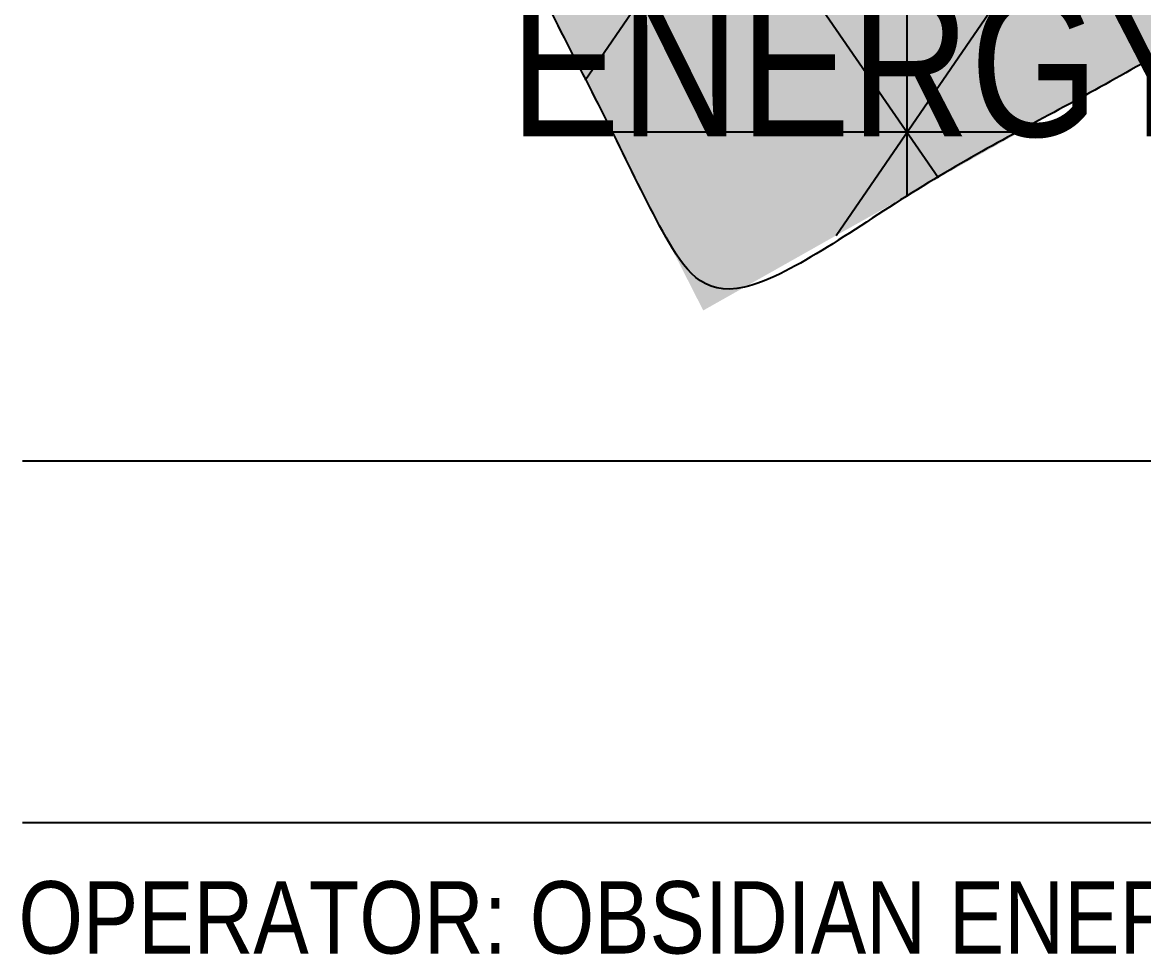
# Paper-space layout '1 of 6' of a CAD drawing. Extents: x -1122 to -42, y -199 to 1768.
# Drawn here: x -429.2 to -274.3, y 1404.6 to 1533.4 of the extents above; entities that cross this region are included whole.
import ezdxf

# ---------------------------------------------------------------- set-up
doc = ezdxf.new("R2010")
doc.units = 0
doc.header["$LTSCALE"] = 5
doc.layers.get('Defpoints').update_dxf_attribs({"color": 9})
for name, color, linetype in [('CG-LOGO', 7, 'Continuous'), ('CG-LOGO-T', 7, 'Continuous'), ('CG-NOTES', 7, 'Continuous')]:
    doc.layers.add(name, color=color, linetype=linetype)
doc.styles.add('80', font='ARIALN.TTF', dxfattribs={"height": 10})

# ---------------------------------------------------------------- blocks, each defined once
blk = doc.blocks.new('Obsidian_Logo')
at = {"true_color": 0x7f2ba6}
h = blk.add_hatch(color=205, dxfattribs=at)
h.dxf.hatch_style = 1
edge = h.paths.add_edge_path()
edge.add_line((-43.25, -32.49), (-65.57, -21.91))
edge.add_line((-65.57, -21.91), (-65.57, -49.54))
edge.add_spline(control_points=[(-65.57, -49.54), (-63.31, -53.98), (-61.05, -58.43)], knot_values=[9.153062, 9.153062, 9.153062, 9.262531, 9.262531, 9.262531], weights=[1, 1, 1], degree=2, periodic=0)
edge.add_line((-61.05, -58.43), (-43.25, -32.49))
at = {"true_color": 0x7b0684}
h = blk.add_hatch(color=216, dxfattribs=at)
h.dxf.hatch_style = 1
edge = h.paths.add_edge_path()
edge.add_line((24.16, -21.47), (23.59, -21.74))
edge.add_line((23.59, -21.74), (23.59, -22.73))
edge.add_line((23.59, -22.73), (21.54, -22.73))
edge.add_line((21.54, -22.73), (1.77, -32.32))
edge.add_line((1.77, -32.32), (1.74, -32.36))
edge.add_line((1.74, -32.36), (15.65, -52.54))
edge.add_spline(control_points=[(15.65, -52.54), (19.9, -50.15), (24.16, -47.75)], knot_values=[10.061227, 10.061227, 10.061227, 10.121819, 10.121819, 10.121819], weights=[1, 1, 1], degree=2, periodic=0)
edge.add_line((24.16, -47.75), (24.16, -21.47))
at = {"true_color": 0x612f6a}
h = blk.add_hatch(color=197, dxfattribs=at)
h.dxf.hatch_style = 1
h.paths.add_polyline_path([(1.74, -32.36), (1.73, -32.34), (-20.67, -43.2), (-20.67, -65.04)])
at = {"true_color": 0x862191}
h = blk.add_hatch(color=217, dxfattribs=at)
h.dxf.hatch_style = 1
edge = h.paths.add_edge_path()
edge.add_line((1.74, -32.36), (-20.67, -65.04))
edge.add_line((-20.67, -65.04), (-6.51, -65.04))
edge.add_spline(control_points=[(-6.51, -65.04), (4.57, -58.79), (15.65, -52.54)], knot_values=[9.903229, 9.903229, 9.903229, 10.061227, 10.061227, 10.061227], weights=[1, 1, 1], degree=2, periodic=0)
edge.add_line((15.65, -52.54), (1.74, -32.36))
at = {"true_color": 0x53097b}
h = blk.add_hatch(color=206, dxfattribs=at)
h.dxf.hatch_style = 1
edge = h.paths.add_edge_path()
edge.add_line((-43.04, -32.59), (-43.25, -32.49))
edge.add_line((-43.25, -32.49), (-61.05, -58.43))
edge.add_spline(control_points=[(-61.05, -58.43), (-59.37, -61.73), (-57.68, -65.04)], knot_values=[9.262531, 9.262531, 9.262531, 9.343893, 9.343893, 9.343893], weights=[1, 1, 1], degree=2, periodic=0)
edge.add_line((-57.68, -65.04), (-20.67, -65.04))
edge.add_line((-20.67, -65.04), (-43.04, -32.59))
at = {"true_color": 0x854091}
h = blk.add_hatch(color=205, dxfattribs=at)
h.dxf.hatch_style = 1
h.paths.add_polyline_path([(-20.67, -43.2), (-43.04, -32.59), (-20.67, -65.04)])
at = {"true_color": 0x3b0075}
h = blk.add_hatch(color=196, dxfattribs=at)
h.dxf.hatch_style = 1
edge = h.paths.add_edge_path()
edge.add_line((-20.67, -65.04), (-57.68, -65.04))
edge.add_spline(control_points=[(-57.68, -65.04), (-51.98, -76.24), (-46.28, -87.45)], knot_values=[9.343893, 9.343893, 9.343893, 9.619819, 9.619819, 9.619819], weights=[1, 1, 1], degree=2, periodic=0)
edge.add_spline(control_points=[(-46.28, -87.45), (-37.94, -82.75), (-29.6, -78.04)], knot_values=[9.619819, 9.619819, 9.619819, 9.738713, 9.738713, 9.738713], weights=[1, 1, 1], degree=2, periodic=0)
edge.add_line((-29.6, -78.04), (-20.67, -65.04))
at = {"true_color": 0x4d086d}
h = blk.add_hatch(color=196, dxfattribs=at)
h.dxf.hatch_style = 1
edge = h.paths.add_edge_path()
edge.add_line((-20.67, -65.04), (-29.6, -78.04))
edge.add_spline(control_points=[(-29.6, -78.04), (-25.14, -75.53), (-20.67, -73.02)], knot_values=[9.738713, 9.738713, 9.738713, 9.802313, 9.802313, 9.802313], weights=[1, 1, 1], degree=2, periodic=0)
edge.add_line((-20.67, -73.02), (-20.67, -65.04))
at = {"true_color": 0x69078d}
h = blk.add_hatch(color=204, dxfattribs=at)
h.dxf.hatch_style = 1
edge = h.paths.add_edge_path()
edge.add_line((-20.67, -65.04), (-29.6, -78.04))
edge.add_spline(control_points=[(-29.6, -78.04), (-25.14, -75.53), (-20.67, -73.02)], knot_values=[9.738713, 9.738713, 9.738713, 9.802313, 9.802313, 9.802313], weights=[1, 1, 1], degree=2, periodic=0)
edge.add_line((-20.67, -73.02), (-20.67, -65.04))
at = {"true_color": 0x541863}
h = blk.add_hatch(color=219, dxfattribs=at)
h.dxf.hatch_style = 1
edge = h.paths.add_edge_path()
edge.add_line((-6.51, -65.04), (-20.67, -65.04))
edge.add_line((-20.67, -65.04), (-16.71, -70.78))
edge.add_spline(control_points=[(-16.71, -70.78), (-11.61, -67.91), (-6.51, -65.04)], knot_values=[9.830549, 9.830549, 9.830549, 9.903229, 9.903229, 9.903229], weights=[1, 1, 1], degree=2, periodic=0)
at = {"true_color": 0x69078d}
h = blk.add_hatch(color=204, dxfattribs=at)
h.dxf.hatch_style = 1
edge = h.paths.add_edge_path()
edge.add_line((-6.51, -65.04), (-20.67, -65.04))
edge.add_line((-20.67, -65.04), (-16.71, -70.78))
edge.add_spline(control_points=[(-16.71, -70.78), (-11.61, -67.91), (-6.51, -65.04)], knot_values=[9.830549, 9.830549, 9.830549, 9.903229, 9.903229, 9.903229], weights=[1, 1, 1], degree=2, periodic=0)
at = {"true_color": 0x854091}
h = blk.add_hatch(color=205, dxfattribs=at)
h.dxf.hatch_style = 1
edge = h.paths.add_edge_path()
edge.add_line((-20.67, -65.04), (-20.67, -73.02))
edge.add_spline(control_points=[(-20.67, -73.02), (-18.69, -71.9), (-16.71, -70.78)], knot_values=[9.802313, 9.802313, 9.802313, 9.830549, 9.830549, 9.830549], weights=[1, 1, 1], degree=2, periodic=0)
edge.add_line((-16.71, -70.78), (-20.67, -65.04))
at = {"layer": 'Defpoints', "color": 2}
for p, q in [((-64.04, -2.13), (-16.71, -70.78)), ((-61.11, -58.51), (-26.51, -8.09)), ((-20.67, -73.02), (-20.67, -8.53)), ((-29.6, -78.04), (8.34, -22.73)), ((-6.51, -65.04), (-57.68, -65.04))]:
    blk.add_line(p, q, dxfattribs=at)
blk.add_rational_spline([(95.85, 7.94), (24.8, 48.02), (-46.24, 88.1), (-66.93, 47.46), (-87.61, 6.82), (-84.64, 9.12), (-80.63, 9.12), (-77.32, 9.12), (-74.01, 9.12), (-63.64, 9.12), (-63.64, 0.29), (-63.64, -8.53), (-74.01, -8.53), (-77.32, -8.53), (-80.63, -8.53), (-84.64, -8.53), (-87.61, -6.23), (-66.95, -46.84), (-46.28, -87.45), (23.87, -47.91), (94.03, -8.37), (86.16, -1.35), (78.28, 5.67), (78.28, -1.43), (78.28, -8.53), (76.53, -8.53), (74.78, -8.53), (74.78, 0.29), (74.78, 9.12), (77.31, 9.12), (79.84, 9.12), (87.84, 1.98), (95.85, -5.16), (95.85, 1.39), (95.85, 7.94)], [1, 1, 1, 1, 1, 0.932487561189, 1, 1, 1, 0.707106781187, 1, 0.707106781187, 1, 1, 1, 0.932487561189, 1, 1, 1, 1, 1, 1, 1, 1, 1, 1, 1, 1, 1, 1, 1, 1, 1, 1, 1], degree=2, knots=[0, 0, 0, 1, 1, 2, 2, 2.739113, 2.739113, 3.739113, 3.739113, 5.30991, 5.30991, 6.880706, 6.880706, 7.880706, 7.880706, 8.619819, 8.619819, 9.619819, 9.619819, 10.619819, 10.619819, 11.619819, 11.619819, 12.619819, 12.619819, 13.619819, 13.619819, 14.619819, 14.619819, 15.619819, 15.619819, 16.619819, 16.619819, 17.619819, 17.619819, 17.619819], dxfattribs=at)
blk = doc.blocks.new('Obsidian')
at = {"layer": 'CG-NOTES'}
for p, q in [((-334.63, -243.97), (-34.63, -243.97)), ((-334.63, -293.97), (-34.63, -293.97))]:
    blk.add_line(p, q, dxfattribs=at)
at = {"layer": 'CG-LOGO', "xscale": 1.1, "yscale": 1.1, "zscale": 1.1}
blk.add_blockref('Obsidian_Logo', (-189.66, -127), dxfattribs=at)
at = {"layer": 'CG-LOGO-T', "insert": (-190.96, -172.62), "char_height": 20, "width": 154.6779, "attachment_point": 5, "style": '80'}
blk.add_mtext('OBSIDIAN ENERGY LTD.', dxfattribs=at)
at = {"layer": 'CG-NOTES', "insert": (-335.18, -302.07), "char_height": 10, "width": 279.3712, "attachment_point": 1, "style": '80'}
blk.add_mtext('OPERATOR: OBSIDIAN ENERGY LTD.', dxfattribs=at)

psp = doc.layouts.new('1 of 6')

# ---------------------------------------------------------------- block references
at = {"layer": 'CG-NOTES'}
psp.add_blockref('Obsidian', (-94.58, 1716.8), dxfattribs=at)

doc.saveas('drawing.dxf')
